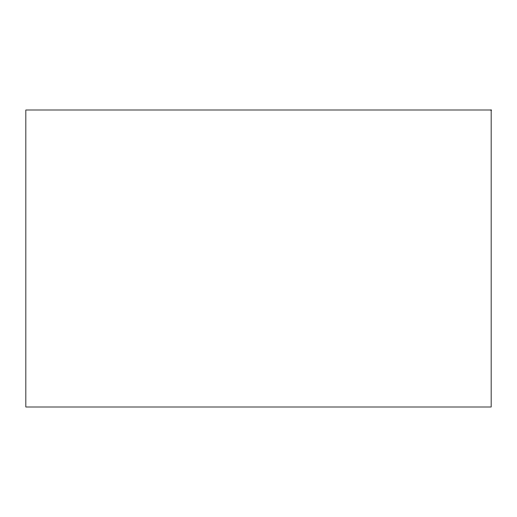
<?xml version="1.0" encoding="UTF-8"?>
<svg xmlns="http://www.w3.org/2000/svg" width="517" height="517" viewBox="0 0 517 517"><rect width="100%" height="100%" fill="white"/><g stroke="black" fill="none" stroke-linecap="round" stroke-linejoin="round"><path stroke-width="0.78" d="M491.15 109.998L25.85 109.998L25.85 407.002L491.15 407.002L491.15 109.998"/></g></svg>
